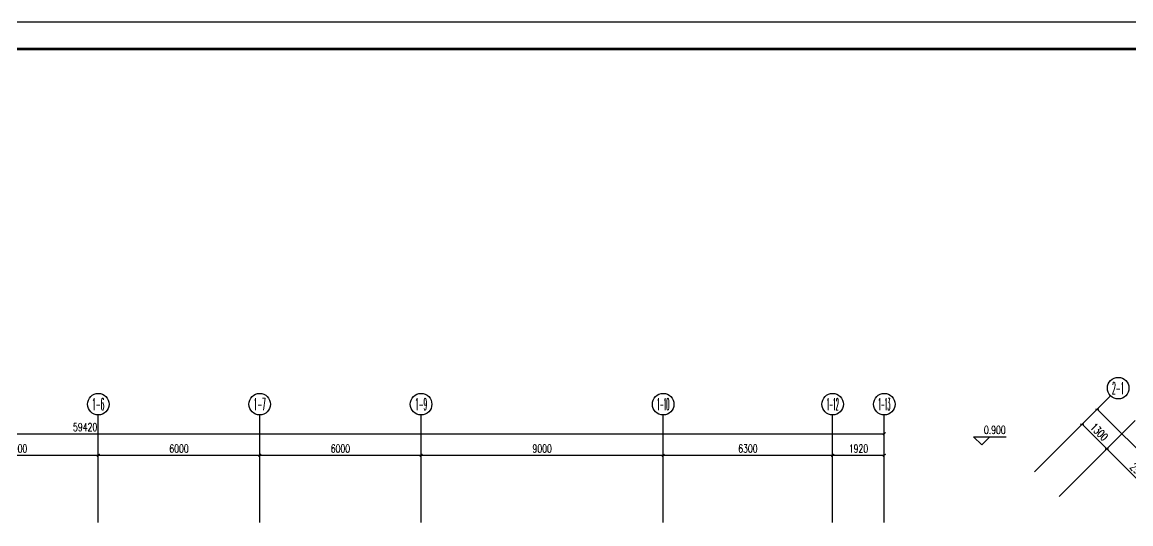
# Model space of a CAD drawing. Extents: x 815029915 to 815825525, y 579155098 to 579748855.
# Drawn here: x 815617636 to 815658853, y 579594977 to 579613637 of the extents above; entities that cross this region are included whole.
import ezdxf
from ezdxf.enums import TextEntityAlignment as Align

# ---------------------------------------------------------------- set-up
doc = ezdxf.new("R2010")
doc.units = 0
doc.header["$LTSCALE"] = 100
doc.header["$MEASUREMENT"] = 0
for name, color, linetype in [('AXIS', 3, 'Continuous'), ('AXIS_TEXT', 7, 'Continuous'), ('DIM_ELEV', 3, 'Continuous'), ('ZG-图框层', 4, 'Continuous'), ('zm', 1, 'Continuous')]:
    doc.layers.add(name, color=color, linetype=linetype)
doc.styles.add('_TCH_AXIS', font='COMPLEX', dxfattribs={"bigfont": 'GBCBIG'})
doc.styles.add('_TCH_DIM', font='SIMPLEX', dxfattribs={"bigfont": 'GBCBIG'})
doc.styles.add('_TCH_DIM_T3', font='SIMPLEX', dxfattribs={"width": 0.705882, "bigfont": 'GBCBIG'})
doc.styles.add('COMPLEX', font='COMPLEX')
doc.dimstyles.new('_TCH_ARCH-100', dxfattribs={"dimscale": 100, "dimtxt": 2.975, "dimasz": 1, "dimexe": 2.5, "dimexo": 3, "dimgap": 1, "dimtad": 1, "dimdec": 0, "dimzin": 0, "dimdsep": 46, "dimtxsty": '_TCH_DIM_T3', "dimblk": 'ARCHTICK', "dimcen": 0.09, "dimclrt": 7, "dimazin": 2, "dimtfac": 1, "dimtdec": 0, "dimtix": 1, "dimtmove": 2, "dimatfit": 3, "dimfxl": 0, "dimtolj": 1, "dimtzin": 0, "dimarcsym": 0})

# ---------------------------------------------------------------- blocks, each defined once
blk = doc.blocks.new('_AXISO')
blk.add_circle((0, 0), 0.5)
at = {"layer": 'AXIS_TEXT', "style": 'COMPLEX', "width": 1.041667}
blk.add_attdef('A', text='', height=0.56, dxfattribs=at).set_placement((-0.25, -0.28), (0.25, -0.28), align=Align.FIT)
blk = doc.blocks.new('_ArchTick')
at = {"color": 0, "linetype": 'ByBlock', "const_width": 0.4}
blk.add_lwpolyline([(-0.5, -0.5), (0.5, 0.5)], dxfattribs=at)
blk = doc.blocks.new('*D474')
at = {"layer": 'AXIS', "color": 0, "lineweight": -2, "transparency": 16777216}
for p, q in [((815655484, 579597126), (815657782, 579599424)), ((815657605, 579599247), (815695082, 579561770)), ((815692961, 579559649), (815695259, 579561947))]:
    blk.add_line(p, q, dxfattribs=at)
at = {"layer": 'Defpoints', "color": 0, "transparency": 16777216}
for p in [(815655272, 579596914), (815695082, 579561770), (815692749, 579559437)]:
    blk.add_point(p, dxfattribs=at)
at = {"layer": 'AXIS', "color": 0, "lineweight": -2, "transparency": 16777216, "xscale": 100, "yscale": 100, "zscale": 100}
for p, rotation in [((815657605, 579599247), 135.0000000001822), ((815695082, 579561770), 315.0000000001822)]:
    blk.add_blockref('_ArchTick', p, dxfattribs=dict(at, rotation=rotation))
at = {"layer": 'AXIS', "color": 7, "transparency": 16777216, "insert": (815676520, 579580685), "char_height": 297.5, "attachment_point": 5, "rotation": 315, "style": '_TCH_DIM_T3'}
blk.add_mtext('\\A1;53000', dxfattribs=at)
blk = doc.blocks.new('*D475')
at = {"layer": 'AXIS', "color": 0, "lineweight": -2, "transparency": 16777216}
for p, q in [((815655484, 579597126), (815657217, 579598858)), ((815657040, 579598681), (815657959, 579597762)), ((815656403, 579596206), (815658136, 579597939))]:
    blk.add_line(p, q, dxfattribs=at)
at = {"layer": 'Defpoints', "color": 0, "transparency": 16777216}
for p in [(815657959, 579597762), (815655272, 579596914), (815656191, 579595994)]:
    blk.add_point(p, dxfattribs=at)
at = {"layer": 'AXIS', "color": 0, "lineweight": -2, "transparency": 16777216, "xscale": 100, "yscale": 100, "zscale": 100}
for p, rotation in [((815657040, 579598681), 135), ((815657959, 579597762), 315)]:
    blk.add_blockref('_ArchTick', p, dxfattribs=dict(at, rotation=rotation))
at = {"layer": 'AXIS', "color": 7, "transparency": 16777216, "insert": (815657675, 579598398), "char_height": 297.5, "attachment_point": 5, "rotation": 315, "style": '_TCH_DIM_T3'}
blk.add_mtext('\\A1;1300', dxfattribs=at)
blk = doc.blocks.new('*D476')
at = {"layer": 'AXIS', "color": 0, "lineweight": -2, "transparency": 16777216}
for p, q in [((815656403, 579596206), (815658136, 579597939)), ((815657959, 579597762), (815660010, 579595711)), ((815658454, 579594156), (815660186, 579595888))]:
    blk.add_line(p, q, dxfattribs=at)
at = {"layer": 'Defpoints', "color": 0, "transparency": 16777216}
for p in [(815656191, 579595994), (815660010, 579595711), (815658242, 579593944)]:
    blk.add_point(p, dxfattribs=at)
at = {"layer": 'AXIS', "color": 0, "lineweight": -2, "transparency": 16777216, "xscale": 100, "yscale": 100, "zscale": 100}
for p, rotation in [((815657959, 579597762), 135), ((815660010, 579595711), 315)]:
    blk.add_blockref('_ArchTick', p, dxfattribs=dict(at, rotation=rotation))
at = {"layer": 'AXIS', "color": 7, "transparency": 16777216, "insert": (815659160, 579596913), "char_height": 297.5, "attachment_point": 5, "rotation": 315, "style": '_TCH_DIM_T3'}
blk.add_mtext('\\A1;2900', dxfattribs=at)
blk = doc.blocks.new('*D477')
at = {"layer": 'AXIS', "color": 0, "lineweight": -2, "transparency": 16777216}
for p, q in [((815658454, 579594156), (815660186, 579595888)), ((815660010, 579595711), (815661282, 579594439)), ((815659727, 579592883), (815661459, 579594615))]:
    blk.add_line(p, q, dxfattribs=at)
at = {"layer": 'Defpoints', "color": 0, "transparency": 16777216}
for p in [(815661282, 579594439), (815658242, 579593944), (815659515, 579592671)]:
    blk.add_point(p, dxfattribs=at)
at = {"layer": 'AXIS', "color": 0, "lineweight": -2, "transparency": 16777216, "xscale": 100, "yscale": 100, "zscale": 100}
for p, rotation in [((815660010, 579595711), 135), ((815661282, 579594439), 315)]:
    blk.add_blockref('_ArchTick', p, dxfattribs=dict(at, rotation=rotation))
at = {"layer": 'AXIS', "color": 7, "transparency": 16777216, "insert": (815660822, 579595251), "char_height": 297.5, "attachment_point": 5, "rotation": 315, "style": '_TCH_DIM_T3'}
blk.add_mtext('\\A1;1800', dxfattribs=at)
blk = doc.blocks.new('*D509')
at = {"layer": 'AXIS', "color": 0, "lineweight": -2, "transparency": 16777216}
for p, q in [((815590267, 579595327), (815590267, 579598577)), ((815649687, 579595327), (815649687, 579598577)), ((815590267, 579598327), (815649687, 579598327))]:
    blk.add_line(p, q, dxfattribs=at)
at = {"layer": 'Defpoints', "color": 0, "transparency": 16777216}
for p in [(815649687, 579598327), (815590267, 579595027), (815649687, 579595027)]:
    blk.add_point(p, dxfattribs=at)
at = {"layer": 'AXIS', "color": 0, "lineweight": -2, "transparency": 16777216, "xscale": 100, "yscale": 100, "zscale": 100, "rotation": 180}
blk.add_blockref('_ArchTick', (815590267, 579598327), dxfattribs=at)
at = {"layer": 'AXIS', "color": 0, "lineweight": -2, "transparency": 16777216, "xscale": 100, "yscale": 100, "zscale": 100}
blk.add_blockref('_ArchTick', (815649687, 579598327), dxfattribs=at)
at = {"layer": 'AXIS', "color": 7, "transparency": 16777216, "insert": (815619977, 579598576), "char_height": 297.5, "attachment_point": 5, "style": '_TCH_DIM_T3'}
blk.add_mtext('\\A1;59420', dxfattribs=at)
blk = doc.blocks.new('*D515')
at = {"layer": 'AXIS', "color": 0, "lineweight": -2, "transparency": 16777216}
for p, q in [((815614467, 579595327), (815614467, 579597777)), ((815620467, 579595327), (815620467, 579597777)), ((815614467, 579597527), (815620467, 579597527))]:
    blk.add_line(p, q, dxfattribs=at)
at = {"layer": 'Defpoints', "color": 0, "transparency": 16777216}
for p in [(815620467, 579597527), (815614467, 579595027), (815620467, 579595027)]:
    blk.add_point(p, dxfattribs=at)
at = {"layer": 'AXIS', "color": 0, "lineweight": -2, "transparency": 16777216, "xscale": 100, "yscale": 100, "zscale": 100, "rotation": 180}
blk.add_blockref('_ArchTick', (815614467, 579597527), dxfattribs=at)
at = {"layer": 'AXIS', "color": 0, "lineweight": -2, "transparency": 16777216, "xscale": 100, "yscale": 100, "zscale": 100}
blk.add_blockref('_ArchTick', (815620467, 579597527), dxfattribs=at)
at = {"layer": 'AXIS', "color": 7, "transparency": 16777216, "insert": (815617467, 579597776), "char_height": 297.5, "attachment_point": 5, "style": '_TCH_DIM_T3'}
blk.add_mtext('\\A1;6000', dxfattribs=at)
blk = doc.blocks.new('*D516')
at = {"layer": 'AXIS', "color": 0, "lineweight": -2, "transparency": 16777216}
for p, q in [((815620467, 579595327), (815620467, 579597777)), ((815626467, 579595327), (815626467, 579597777)), ((815620467, 579597527), (815626467, 579597527))]:
    blk.add_line(p, q, dxfattribs=at)
at = {"layer": 'Defpoints', "color": 0, "transparency": 16777216}
for p in [(815626467, 579597527), (815620467, 579595027), (815626467, 579595027)]:
    blk.add_point(p, dxfattribs=at)
at = {"layer": 'AXIS', "color": 0, "lineweight": -2, "transparency": 16777216, "xscale": 100, "yscale": 100, "zscale": 100, "rotation": 180}
blk.add_blockref('_ArchTick', (815620467, 579597527), dxfattribs=at)
at = {"layer": 'AXIS', "color": 0, "lineweight": -2, "transparency": 16777216, "xscale": 100, "yscale": 100, "zscale": 100}
blk.add_blockref('_ArchTick', (815626467, 579597527), dxfattribs=at)
at = {"layer": 'AXIS', "color": 7, "transparency": 16777216, "insert": (815623467, 579597776), "char_height": 297.5, "attachment_point": 5, "style": '_TCH_DIM_T3'}
blk.add_mtext('\\A1;6000', dxfattribs=at)
blk = doc.blocks.new('*D517')
at = {"layer": 'AXIS', "color": 0, "lineweight": -2, "transparency": 16777216}
for p, q in [((815626467, 579595327), (815626467, 579597777)), ((815632467, 579595327), (815632467, 579597777)), ((815626467, 579597527), (815632467, 579597527))]:
    blk.add_line(p, q, dxfattribs=at)
at = {"layer": 'Defpoints', "color": 0, "transparency": 16777216}
for p in [(815632467, 579597527), (815626467, 579595027), (815632467, 579595027)]:
    blk.add_point(p, dxfattribs=at)
at = {"layer": 'AXIS', "color": 0, "lineweight": -2, "transparency": 16777216, "xscale": 100, "yscale": 100, "zscale": 100, "rotation": 180}
blk.add_blockref('_ArchTick', (815626467, 579597527), dxfattribs=at)
at = {"layer": 'AXIS', "color": 0, "lineweight": -2, "transparency": 16777216, "xscale": 100, "yscale": 100, "zscale": 100}
blk.add_blockref('_ArchTick', (815632467, 579597527), dxfattribs=at)
at = {"layer": 'AXIS', "color": 7, "transparency": 16777216, "insert": (815629467, 579597776), "char_height": 297.5, "attachment_point": 5, "style": '_TCH_DIM_T3'}
blk.add_mtext('\\A1;6000', dxfattribs=at)
blk = doc.blocks.new('*D518')
at = {"layer": 'AXIS', "color": 0, "lineweight": -2, "transparency": 16777216}
for p, q in [((815632467, 579595327), (815632467, 579597777)), ((815641467, 579595327), (815641467, 579597777)), ((815632467, 579597527), (815641467, 579597527))]:
    blk.add_line(p, q, dxfattribs=at)
at = {"layer": 'Defpoints', "color": 0, "transparency": 16777216}
for p in [(815641467, 579597527), (815632467, 579595027), (815641467, 579595027)]:
    blk.add_point(p, dxfattribs=at)
at = {"layer": 'AXIS', "color": 0, "lineweight": -2, "transparency": 16777216, "xscale": 100, "yscale": 100, "zscale": 100, "rotation": 180}
blk.add_blockref('_ArchTick', (815632467, 579597527), dxfattribs=at)
at = {"layer": 'AXIS', "color": 0, "lineweight": -2, "transparency": 16777216, "xscale": 100, "yscale": 100, "zscale": 100}
blk.add_blockref('_ArchTick', (815641467, 579597527), dxfattribs=at)
at = {"layer": 'AXIS', "color": 7, "transparency": 16777216, "insert": (815636967, 579597776), "char_height": 297.5, "attachment_point": 5, "style": '_TCH_DIM_T3'}
blk.add_mtext('\\A1;9000', dxfattribs=at)
blk = doc.blocks.new('*D519')
at = {"layer": 'AXIS', "color": 0, "lineweight": -2, "transparency": 16777216}
for p, q in [((815641467, 579595327), (815641467, 579597777)), ((815647767, 579595327), (815647767, 579597777)), ((815641467, 579597527), (815647767, 579597527))]:
    blk.add_line(p, q, dxfattribs=at)
at = {"layer": 'Defpoints', "color": 0, "transparency": 16777216}
for p in [(815647767, 579597527), (815641467, 579595027), (815647767, 579595027)]:
    blk.add_point(p, dxfattribs=at)
at = {"layer": 'AXIS', "color": 0, "lineweight": -2, "transparency": 16777216, "xscale": 100, "yscale": 100, "zscale": 100, "rotation": 180}
blk.add_blockref('_ArchTick', (815641467, 579597527), dxfattribs=at)
at = {"layer": 'AXIS', "color": 0, "lineweight": -2, "transparency": 16777216, "xscale": 100, "yscale": 100, "zscale": 100}
blk.add_blockref('_ArchTick', (815647767, 579597527), dxfattribs=at)
at = {"layer": 'AXIS', "color": 7, "transparency": 16777216, "insert": (815644617, 579597776), "char_height": 297.5, "attachment_point": 5, "style": '_TCH_DIM_T3'}
blk.add_mtext('\\A1;6300', dxfattribs=at)
blk = doc.blocks.new('*D520')
at = {"layer": 'AXIS', "color": 0, "lineweight": -2, "transparency": 16777216}
for p, q in [((815647767, 579595327), (815647767, 579597777)), ((815649687, 579595327), (815649687, 579597777)), ((815647767, 579597527), (815649687, 579597527))]:
    blk.add_line(p, q, dxfattribs=at)
at = {"layer": 'Defpoints', "color": 0, "transparency": 16777216}
for p in [(815649687, 579597527), (815647767, 579595027), (815649687, 579595027)]:
    blk.add_point(p, dxfattribs=at)
at = {"layer": 'AXIS', "color": 0, "lineweight": -2, "transparency": 16777216, "xscale": 100, "yscale": 100, "zscale": 100, "rotation": 180}
blk.add_blockref('_ArchTick', (815647767, 579597527), dxfattribs=at)
at = {"layer": 'AXIS', "color": 0, "lineweight": -2, "transparency": 16777216, "xscale": 100, "yscale": 100, "zscale": 100}
blk.add_blockref('_ArchTick', (815649687, 579597527), dxfattribs=at)
at = {"layer": 'AXIS', "color": 7, "transparency": 16777216, "insert": (815648727, 579597776), "char_height": 297.5, "attachment_point": 5, "style": '_TCH_DIM_T3'}
blk.add_mtext('\\A1;1920', dxfattribs=at)
blk = doc.blocks.new('ll')
at = {"layer": 'ZG-图框层'}
blk.add_lwpolyline([(815136770, 579524220), (815255670, 579524220), (815255670, 579608320), (815136770, 579608320)], close=True, dxfattribs=at)

msp = doc.modelspace()

# ---------------------------------------------------------------- linework, layer by layer
at = {"layer": 'AXIS'}
for p, q in [((815655272, 579596913.5), (815658100.4, 579599742)), ((815620466.8, 579595027.4), (815620466.8, 579599027.4)), ((815626466.8, 579595027.4), (815626466.8, 579599027.4)), ((815632466.8, 579595027.4), (815632466.8, 579599027.4)), ((815641466.8, 579595027.4), (815641466.8, 579599027.4)), ((815647766.8, 579595027.4), (815647766.8, 579599027.4)), ((815649686.8, 579595027.4), (815649686.8, 579599027.4)), ((815656191.2, 579595994.3), (815659019.7, 579598822.7))]:
    msp.add_line(p, q, dxfattribs=at)
at = {"layer": 'DIM_ELEV'}
for p, q in [((815653309.1, 579597915.8), (815653009.1, 579598215.8)), ((815653009.1, 579598215.8), (815654220.3, 579598215.8)), ((815653309.1, 579597915.8), (815653609.1, 579598215.8))]:
    msp.add_line(p, q, dxfattribs=at)
at = {"layer": 'ZG-图框层'}
msp.add_lwpolyline([(815580438.8, 579529537.2), (815699338.8, 579529537.2), (815699338.8, 579613637.2), (815580438.8, 579613637.2)], close=True, dxfattribs=at)
at = {"layer": 'ZG-图框层', "const_width": 100}
msp.add_lwpolyline([(815582938.8, 579530537.2), (815698338.8, 579530537.2), (815698338.8, 579612637.2), (815582938.8, 579612637.2)], close=True, dxfattribs=at)

# ---------------------------------------------------------------- block references
at = {"layer": 'AXIS'}
ref = msp.add_blockref('_AXISO', (815658383.3, 579600024.8), dxfattribs=dict(at, xscale=800, yscale=800, zscale=800))
ref.add_attrib('A', '2-1', dxfattribs={"color": 7, "height": 452.55, "style": '_TCH_AXIS', "width": 0.381818}).set_placement((815658157, 579599798.5), (815658609.6, 579599798.5), align=Align.FIT)
ref = msp.add_blockref('_AXISO', (815620466.8, 579599427.4), dxfattribs=dict(at, xscale=800, yscale=800, zscale=800))
ref.add_attrib('A', '1-6', dxfattribs={"color": 7, "height": 452.55, "style": '_TCH_AXIS', "width": 0.381818}).set_placement((815620240.5, 579599201.1), (815620693.1, 579599201.1), align=Align.FIT)
ref = msp.add_blockref('_AXISO', (815626466.8, 579599427.4), dxfattribs=dict(at, xscale=800, yscale=800, zscale=800))
ref.add_attrib('A', '1-7', dxfattribs={"color": 7, "height": 452.55, "style": '_TCH_AXIS', "width": 0.381818}).set_placement((815626240.5, 579599201.1), (815626693.1, 579599201.1), align=Align.FIT)
ref = msp.add_blockref('_AXISO', (815632466.8, 579599427.4), dxfattribs=dict(at, xscale=800, yscale=800, zscale=800))
ref.add_attrib('A', '1-9', dxfattribs={"color": 7, "height": 452.55, "style": '_TCH_AXIS', "width": 0.381818}).set_placement((815632240.5, 579599201.1), (815632693.1, 579599201.1), align=Align.FIT)
ref = msp.add_blockref('_AXISO', (815641466.8, 579599427.4), dxfattribs=dict(at, xscale=800, yscale=800, zscale=800))
ref.add_attrib('A', '1-10', dxfattribs={"color": 7, "height": 452.55, "style": '_TCH_AXIS', "width": 0.3}).set_placement((815641240.5, 579599201.1), (815641693.1, 579599201.1), align=Align.FIT)
ref = msp.add_blockref('_AXISO', (815647766.8, 579599427.4), dxfattribs=dict(at, xscale=800, yscale=800, zscale=800))
ref.add_attrib('A', '1-12', dxfattribs={"color": 7, "height": 452.55, "style": '_TCH_AXIS', "width": 0.3}).set_placement((815647540.5, 579599201.1), (815647993.1, 579599201.1), align=Align.FIT)
ref = msp.add_blockref('_AXISO', (815649686.8, 579599427.4), dxfattribs=dict(at, xscale=800, yscale=800, zscale=800))
ref.add_attrib('A', '1-13', dxfattribs={"color": 7, "height": 452.55, "style": '_TCH_AXIS', "width": 0.3}).set_placement((815649460.5, 579599201.1), (815649913.1, 579599201.1), align=Align.FIT)
at = {"layer": 'zm', "color": 1}
msp.add_blockref('ll', (443668.7, 5317.3), dxfattribs=at)

# ---------------------------------------------------------------- texts
at = {"layer": 'DIM_ELEV', "color": 7, "style": '_TCH_DIM', "width": 0.705882}
msp.add_text('0.900', height=297.5, dxfattribs=at).set_placement((815653390.3, 579598320.8))

# ---------------------------------------------------------------- dimensions: what is measured, and where the dimension line sits
at = {"layer": 'AXIS'}
for p1, p2, distance, picture, middle in [((815655272, 579596913.5), (815692748.7, 579559436.9), 3300, '*D474', (815676519.7, 579580684.6)), ((815655272, 579596913.5), (815656191.2, 579595994.3), 2500, '*D475', (815657675.3, 579598397.6)), ((815590266.8, 579595027.4), (815649686.8, 579595027.4), 3300, '*D509', (815619976.8, 579598576.1)), ((815614466.8, 579595027.4), (815620466.8, 579595027.4), 2500, '*D515', (815617466.8, 579597776.1)), ((815620466.8, 579595027.4), (815626466.8, 579595027.4), 2500, '*D516', (815623466.8, 579597776.1)), ((815626466.8, 579595027.4), (815632466.8, 579595027.4), 2500, '*D517', (815629466.8, 579597776.1)), ((815632466.8, 579595027.4), (815641466.8, 579595027.4), 2500, '*D518', (815636966.8, 579597776.1)), ((815641466.8, 579595027.4), (815647766.8, 579595027.4), 2500, '*D519', (815644616.8, 579597776.1)), ((815647766.8, 579595027.4), (815649686.8, 579595027.4), 2500, '*D520', (815648726.8, 579597776.1)), ((815656191.2, 579595994.3), (815658241.9, 579593943.7), 2500, '*D476', (815659160.2, 579596912.7)), ((815658241.9, 579593943.7), (815659514.7, 579592670.9), 2500, '*D477', (815660821.9, 579595251))]:
    dim = msp.add_aligned_dim(p1=p1, p2=p2, distance=distance, dimstyle='_TCH_ARCH-100', dxfattribs=at)
    dim.commit()
    dim.dimension.update_dxf_attribs({"geometry": picture, "text_midpoint": middle})

doc.saveas('drawing.dxf')
